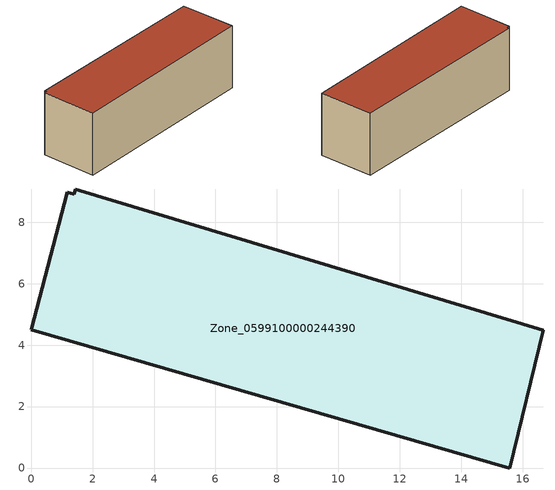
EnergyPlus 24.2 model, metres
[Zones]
Zone_0599100000244390
 floor ground (C_G): 1.4,8.91 1.44,9.08 16.68,4.49 15.59,0 0,4.5 1.17,8.98 z0
 wall outside (C_F): 15.59,0 16.68,4.49 1.44,9.08 1.4,8.91 1.17,8.98 0,4.5 15.59,0 z0:5.49
 roof outside (C_R): 1.44,9.08 1.4,8.91 1.17,8.98 0,4.5 15.59,0 16.68,4.49 z5.49
[BUILDING]
Pand.0599100000244390: North Axis=0; Terrain=City; Loads Convergence Tolerance Value=0.04; Temperature Convergence Tolerance Value=0.4; Solar Distribution=FullExterior; Maximum Number of Warmup Days=25; Minimum Number of Warmup Days=1
[Site:Location]
Rotterdam.The.Hague.AP_ZH_NLD Design_Conditions: Latitude=51.96; Longitude=4.45; Time Zone=1; Elevation=-4.5
[SITE:GROUNDTEMPERATURE:BUILDINGSURFACE]
18, 18, 18, 18, 18, 18, 18, 18, 18, 18, 18, 18
[MATERIAL] Thermal Absorptance=0.9; Solar Absorptance=0.7; Visible Absorptance=0.7
Name | Roughness | Thickness | Conductivity | Density | Specific Heat
G.TI.1946 | MediumSmooth | 0.15 | 1 | 540 | 1210
F.TI.1946 | Rough | 0.3 | 0.857143 | 1920 | 840
R.TI.1946 | MediumRough | 0.2 | 0.1 | 1500 | 1000
[CONSTRUCTION]
C_G: G.TI.1946
C_F: F.TI.1946
C_R: R.TI.1946
[ZONE]
Zone_0599100000244390: Type=1; Multiplier=1; Ceiling Height=Autocalculate; Volume=Autocalculate; Floor Area=autocalculate; Part of Total Floor Area=Yes
[ZONEINFILTRATION:DESIGNFLOWRATE]
Infil_Zone_0599100000244390: Zone or ZoneList or Space or SpaceList=Zone_0599100000244390; Schedule=AlwaysOn; Design Flow Rate Calculation Method=Flow/Area; Flow Rate per Floor Area=0.003; Constant Term Coefficient=1; Temperature Term Coefficient=0; Velocity Term Coefficient=0; Velocity Squared Term Coefficient=0
[HVACTEMPLATE:ZONE:IDEALLOADSAIRSYSTEM]
Zone_0599100000244390: Maximum Heating Supply Air Temperature=50; Minimum Cooling Supply Air Temperature=13; Maximum Heating Supply Air Humidity Ratio=0.0156; Minimum Cooling Supply Air Humidity Ratio=0.0077; Heating Limit=NoLimit; Cooling Limit=NoLimit; Dehumidification Control Type=ConstantSensibleHeatRatio; Cooling Sensible Heat Ratio=0.7; Dehumidification Setpoint=60; Humidification Control Type=None; Humidification Setpoint=30; Outdoor Air Method=None; Outdoor Air Flow Rate per Person=0.00944; Outdoor Air Flow Rate per Zone Floor Area=0; Outdoor Air Flow Rate per Zone=0; Demand Controlled Ventilation Type=None; Outdoor Air Economizer Type=NoEconomizer; Heat Recovery Type=None; Sensible Heat Recovery Effectiveness=0.7; Latent Heat Recovery Effectiveness=0.65
[ZONECONTROL:THERMOSTAT]
ThermostatControl_Zone_0599100000244390: Zone or ZoneList=Zone_0599100000244390; Control Type Schedule=DualSetpointControlType; Control 1=Thermostat_Zone_0599100000244390; Temperature Difference Between Cutout And Setpoint=0
[THERMOSTATSETPOINT:DUALSETPOINT]
Thermostat_Zone_0599100000244390: Heating Setpoint Temperature Schedule=HeatingSetpoint_Zone_0599100000244390; Cooling Setpoint Temperature Schedule=CoolingSetpoint_Zone_0599100000244390
[SCHEDULE:COMPACT]
HeatingSetpoint_Zone_0599100000244390: Through: 12/31, For: AllDays, Until: 24:00, 21
CoolingSetpoint_Zone_0599100000244390: Through: 12/31, For: AllDays, Until: 24:00, 24
DualSetpointControlType: Through: 12/31, For: AllDays, Until: 24:00, 4
AlwaysOn: Through: 12/31, For: AllDays, Until: 24:00, 1
